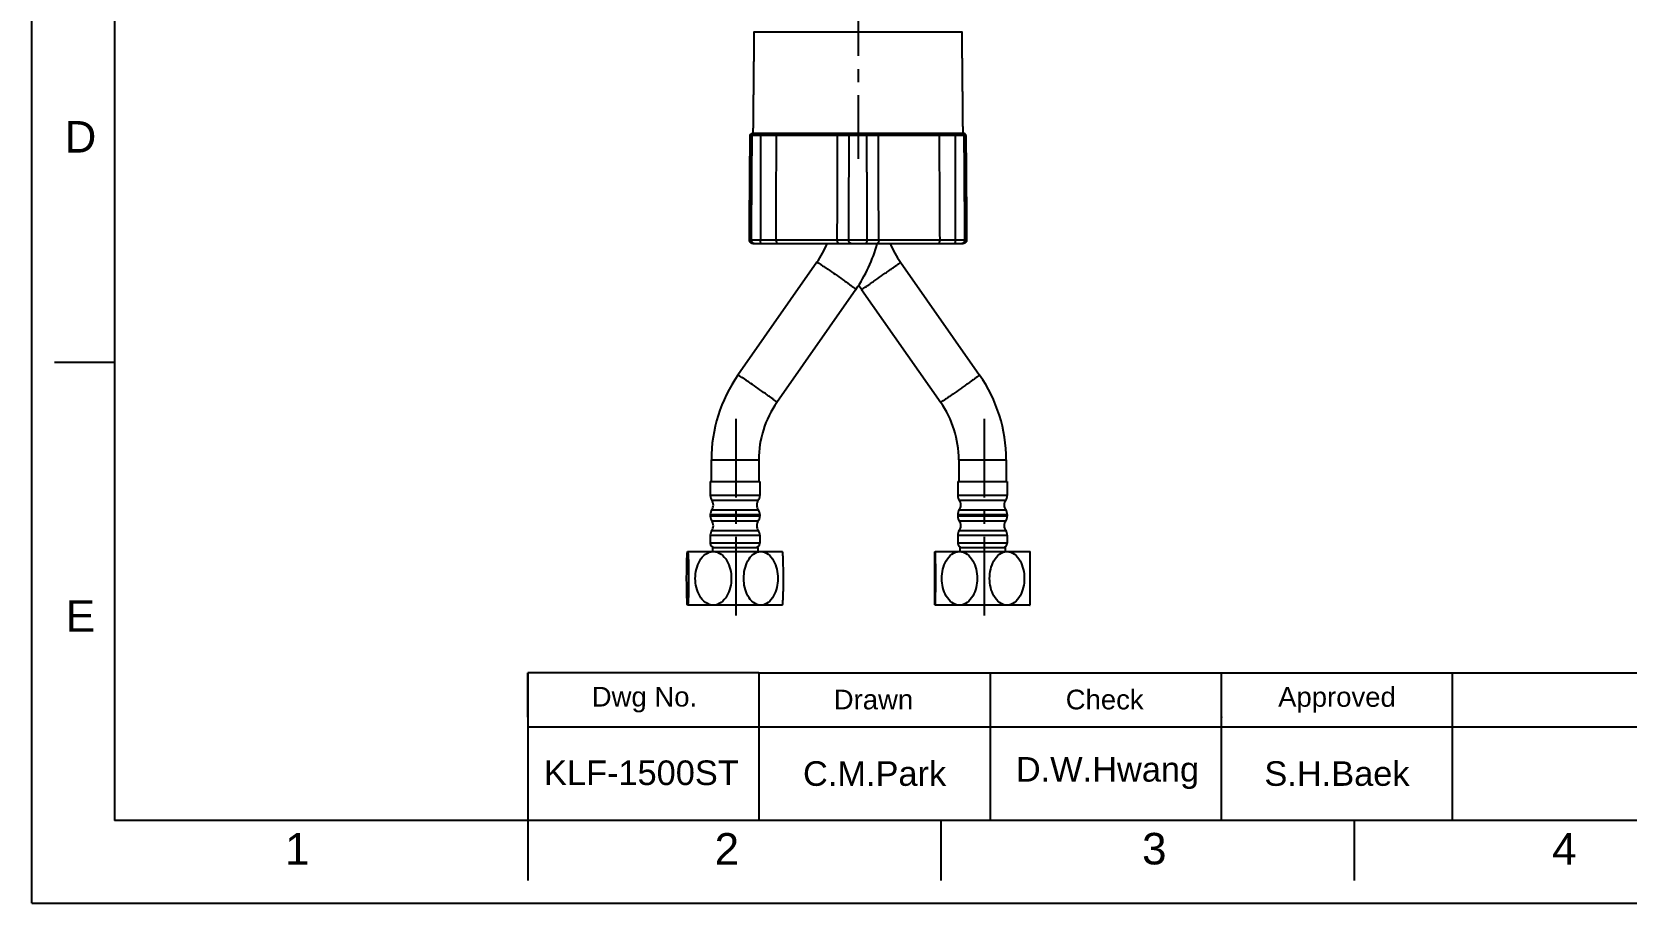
# Model space of a CAD drawing. Extents: x 12060 to 12901, y -16217 to -15623.
# Drawn here: x 12059.8 to 12446.1, y -16217.3 to -16006.2 of the extents above; entities that cross this region are included whole.
import ezdxf

# ---------------------------------------------------------------- set-up
doc = ezdxf.new("R2010")
doc.units = 0
doc.header["$MEASUREMENT"] = 0
doc.linetypes.add('CENTER2', pattern=[28.575, 19.05, -3.175, 3.175, -3.175])
doc.layers.get('0').update_dxf_attribs({"linetype": 'CONTINUOUS'})
for name, color, linetype in [('CENTER', 1, 'CENTER2'), ('DIM', 3, 'CONTINUOUS'), ('FORM', 7, 'CONTINUOUS'), ('TEXT', 2, 'CONTINUOUS')]:
    doc.layers.add(name, color=color, linetype=linetype)
doc.styles.get("Standard").update_dxf_attribs({"font": 'arial.ttf'})
doc.dimstyles.new('A4', dxfattribs={"dimtxt": 4, "dimasz": 4, "dimexe": 0.7, "dimexo": 0.625, "dimgap": 0.5, "dimtad": 1, "dimdec": 1, "dimdsep": 46, "dimtxsty": 'Standard', "dimcen": 2.5, "dimclrd": 3, "dimclre": 3, "dimclrt": 4, "dimadec": 3, "dimazin": 2, "dimtfac": 1, "dimtdec": 1, "dimtmove": 0, "dimatfit": 3, "dimfxl": 1.25, "dimarcsym": 0})

# ---------------------------------------------------------------- blocks, each defined once
blk = doc.blocks.new('*D13')
at = {"layer": 'DIM', "color": 3, "lineweight": -2, "transparency": 16777216}
for start, end in [(284.1419, 294.151), (270.8444, 280.8535)]:
    blk.add_arc((12259.97, -15653.01), 271.42, start, end, dxfattribs=at)
at = {"layer": 'DIM', "color": 3, "transparency": 16777216}
for points in [[(12370.74, -15900.07), (12371.29, -15901.28), (12374.65, -15899.01)], [(12263.97, -15925.07), (12263.96, -15923.73), (12259.97, -15924.43)]]:
    blk.add_solid(points, dxfattribs=at)
at = {"layer": 'DIM', "color": 4, "transparency": 16777216, "insert": (12318.7, -15918), "char_height": 4, "attachment_point": 5, "rotation": 12.4977}
blk.add_mtext('25.0%%D', dxfattribs=at)

msp = doc.modelspace()

# ---------------------------------------------------------------- linework, layer by layer
at = {"color": 7, "linetype": 'Continuous'}
for p, q in [((12250, -16062.01), (12230.88, -16089.36)), ((12250, -16062.01), (12250.01, -16062.01)), ((12270.27, -16062.01), (12289.42, -16089.36)), ((12259.43, -16068.61), (12240.3, -16095.95)), ((12260.85, -16068.61), (12260.85, -16068.61)), ((12260.85, -16068.61), (12280, -16095.96)), ((12230.89, -16089.36), (12230.88, -16089.36)), ((12280, -16095.96), (12280, -16095.96)), ((12224.42, -16109.86), (12235.92, -16109.86)), ((12224.42, -16109.86), (12224.42, -16115.1)), ((12235.92, -16109.86), (12235.92, -16115.1)), ((12284.38, -16109.86), (12295.88, -16109.86)), ((12284.38, -16109.86), (12284.38, -16115.1)), ((12295.88, -16109.86), (12295.88, -16115.1)), ((12224.17, -16115.1), (12236.17, -16115.1)), ((12224.17, -16115.1), (12224.17, -16118.54)), ((12236.17, -16118.54), (12224.17, -16118.54)), ((12236.17, -16115.1), (12236.17, -16118.54)), ((12284.13, -16115.1), (12296.13, -16115.1)), ((12284.13, -16115.1), (12284.13, -16118.54)), ((12296.13, -16118.54), (12284.13, -16118.54)), ((12296.13, -16115.1), (12296.13, -16118.54)), ((12235.8, -16119.71), (12224.55, -16119.71)), ((12224.55, -16122), (12235.8, -16122)), ((12295.76, -16119.71), (12284.51, -16119.71)), ((12284.51, -16122), (12295.76, -16122)), ((12224.17, -16123.16), (12236.17, -16123.16)), ((12224.17, -16123.16), (12224.17, -16123.54)), ((12236.17, -16123.54), (12224.17, -16123.54)), ((12235.8, -16124.71), (12224.55, -16124.71)), ((12236.17, -16123.16), (12236.17, -16123.54)), ((12284.13, -16123.16), (12296.13, -16123.16)), ((12284.13, -16123.16), (12284.13, -16123.54)), ((12296.13, -16123.54), (12284.13, -16123.54)), ((12295.76, -16124.71), (12284.51, -16124.71)), ((12296.13, -16123.16), (12296.13, -16123.54)), ((12224.17, -16128.16), (12236.17, -16128.16)), ((12224.17, -16128.16), (12224.17, -16130.1)), ((12236.17, -16130.1), (12224.17, -16130.1)), ((12224.55, -16127), (12235.8, -16127)), ((12236.17, -16128.16), (12236.17, -16130.1)), ((12284.13, -16128.16), (12296.13, -16128.16)), ((12284.13, -16128.16), (12284.13, -16130.1)), ((12296.13, -16130.1), (12284.13, -16130.1)), ((12284.51, -16127), (12295.76, -16127)), ((12296.13, -16128.16), (12296.13, -16130.1)), ((12218.65, -16132.18), (12218.67, -16132.1)), ((12218.66, -16132.14), (12218.68, -16132.1)), ((12218.67, -16132.1), (12241.67, -16132.1)), ((12224.67, -16131.1), (12235.67, -16131.1)), ((12224.67, -16131.1), (12224.67, -16132.1)), ((12235.67, -16131.1), (12235.67, -16132.1)), ((12241.69, -16132.18), (12241.67, -16132.1)), ((12278.62, -16132.13), (12278.63, -16132.1)), ((12278.63, -16132.1), (12301.63, -16132.1)), ((12278.63, -16132.11), (12278.63, -16132.1)), ((12284.63, -16131.1), (12295.63, -16131.1)), ((12284.63, -16131.1), (12284.63, -16132.1)), ((12295.63, -16131.1), (12295.63, -16132.1)), ((12301.64, -16132.13), (12301.63, -16132.1)), ((12218.66, -16145.06), (12218.64, -16144.97)), ((12218.67, -16145.1), (12218.65, -16145.03)), ((12218.68, -16145.1), (12218.66, -16145.06)), ((12241.67, -16145.1), (12218.67, -16145.1)), ((12241.67, -16145.1), (12241.69, -16145.03)), ((12241.68, -16145.06), (12241.7, -16144.97)), ((12278.63, -16145.1), (12278.62, -16145.08)), ((12301.63, -16145.1), (12278.63, -16145.1)), ((12278.63, -16145.1), (12278.63, -16145.1)), ((12278.64, -16145.1), (12278.63, -16145.1)), ((12301.63, -16145.1), (12301.64, -16145.08))]:
    msp.add_line(p, q, dxfattribs=at)
for centre, radius, start, end in [((12230.06, -16048.08), 24.33, 325.0497, 337.2577), ((12229.88, -16047.99), 36.03, 325.1059, 344.7401), ((12290.2, -16048.07), 24.32, 202.769, 214.9788), ((12290.1, -16048.13), 35.7, 212.7536, 214.9951), ((12260.2, -16109.86), 35.77, 145.0354, 180.0023), ((12260.13, -16109.86), 35.75, 359.9997, 34.9955), ((12260.2, -16109.86), 24.27, 145.0371, 180.0034), ((12260.13, -16109.86), 24.25, 359.9996, 34.9953), ((12226.17, -16118.54), 2, 180, 215.6591), ((12234.17, -16118.54), 2, 324.3409, 0), ((12286.13, -16118.54), 2, 180, 215.6591), ((12294.13, -16118.54), 2, 324.3409, 0), ((12226.17, -16123.16), 2, 144.3409, 180), ((12222.92, -16120.87), 2, 0.59, 35.6591), ((12222.92, -16120.83), 2, 324.3409, 359.41), ((12237.42, -16120.87), 2, 144.3409, 179.41), ((12237.42, -16120.83), 2, 180.59, 215.6591), ((12234.17, -16123.16), 2, 0, 35.6591), ((12286.13, -16123.16), 2, 144.3409, 180), ((12282.88, -16120.87), 2, 0.59, 35.6591), ((12282.88, -16120.83), 2, 324.3409, 359.41), ((12297.38, -16120.87), 2, 144.3409, 179.41), ((12297.38, -16120.83), 2, 180.59, 215.6591), ((12294.13, -16123.16), 2, 0, 35.6591), ((12226.17, -16123.54), 2, 180, 215.6591), ((12222.92, -16125.87), 2, 0.59, 35.6591), ((12222.92, -16125.83), 2, 324.3409, 359.41), ((12237.42, -16125.87), 2, 144.3409, 179.41), ((12237.42, -16125.83), 2, 180.59, 215.6591), ((12234.17, -16123.54), 2, 324.3409, 0), ((12286.13, -16123.54), 2, 180, 215.6591), ((12282.88, -16125.87), 2, 0.59, 35.6591), ((12282.88, -16125.83), 2, 324.3409, 359.41), ((12297.38, -16125.87), 2, 144.3409, 179.41), ((12297.38, -16125.83), 2, 180.59, 215.6591), ((12294.13, -16123.54), 2, 324.3409, 0), ((12226.17, -16128.16), 2, 144.3409, 180), ((12225.17, -16130.1), 1, 180, 270), ((12235.17, -16130.1), 1, 270, 0), ((12234.17, -16128.16), 2, 0, 35.6591), ((12286.13, -16128.16), 2, 144.3409, 180), ((12285.13, -16130.1), 1, 180, 270), ((12295.13, -16130.1), 1, 270, 0), ((12294.13, -16128.16), 2, 0, 35.6591)]:
    msp.add_arc(centre, radius, start, end, dxfattribs=at)
for points in [[(12234.59, -16030.82), (12234.71, -16018.51), (12234.84, -16006.2)], [(12285.1, -16006.2), (12285.22, -16018.51), (12285.34, -16030.82)], [(12233.64, -16056.6), (12233.74, -16043.96), (12233.83, -16031.32)], [(12286.1, -16031.32), (12286.19, -16043.96), (12286.29, -16056.6)], [(12236.54, -16057.46), (12238.56, -16057.46), (12240.57, -16057.46)], [(12255.36, -16057.46), (12256.83, -16057.46), (12258.31, -16057.46)], [(12279.36, -16057.46), (12281.38, -16057.46), (12283.39, -16057.46)]]:
    msp.add_open_spline(points, degree=2)
at = {"lineweight": -3}
for points, weights in [([(12234.84, -16006.2), (12234.84, -16006.2), (12259.97, -16006.2)], [1, 0.707106781187, 1]), ([(12259.97, -16006.2), (12285.1, -16006.2), (12285.1, -16006.2)], [1, 0.707106781187, 1]), ([(12233.83, -16031.32), (12233.83, -16031.32), (12234.13, -16031.32)], [0.972553313786, 0.972553313786, 0.978195733654]), ([(12236.37, -16031.32), (12234.13, -16031.32), (12234.13, -16031.32)], [1, 0.758819045103, 0.914835766825]), ([(12234.42, -16030.93), (12234.24, -16031.08), (12234.23, -16031.32)], [0.85789133668, 0.833547852898, 1]), ([(12236.5, -16030.82), (12234.63, -16030.82), (12234.63, -16030.82)], [1, 0.793353340291, 1]), ([(12236.5, -16030.82), (12236.37, -16030.82), (12236.37, -16031.32)], [1, 0.709570736537, 1]), ([(12255.01, -16031.32), (12246.14, -16031.32), (12240.22, -16031.32)], [1, 0.945106627571, 1]), ([(12255.26, -16030.82), (12246.38, -16030.82), (12240.5, -16030.82)], [1, 0.943135436436, 1]), ([(12258.19, -16030.82), (12257.84, -16030.82), (12257.83, -16031.32)], [1, 0.709570736536, 1]), ([(12262.1, -16031.32), (12259.97, -16031.32), (12257.83, -16031.32)], [1, 0.707106781187, 1]), ([(12261.74, -16030.82), (12259.97, -16030.82), (12258.19, -16030.82)], [1, 0.707106781187, 1]), ([(12261.74, -16030.82), (12262.1, -16030.82), (12262.1, -16031.32)], [1, 0.709570736536, 1]), ([(12279.43, -16030.82), (12273.55, -16030.82), (12264.67, -16030.82)], [1, 0.943135436436, 1]), ([(12279.71, -16031.32), (12273.79, -16031.32), (12264.92, -16031.32)], [1, 0.945106627571, 1]), ([(12285.3, -16030.82), (12285.3, -16030.82), (12283.43, -16030.82)], [1, 0.793353340291, 1]), ([(12283.43, -16030.82), (12283.56, -16030.82), (12283.56, -16031.32)], [1, 0.709570736537, 1]), ([(12285.8, -16031.32), (12285.8, -16031.32), (12283.56, -16031.32)], [0.914835766825, 0.758819045103, 1]), ([(12285.7, -16031.32), (12285.7, -16031.22), (12285.66, -16031.13)], [1, 0.924975297021, 0.888711881317]), ([(12285.8, -16031.32), (12286.1, -16031.32), (12286.1, -16031.32)], [0.978152195993, 0.972553313786, 0.972553313786]), ([(12233.96, -16056.6), (12233.64, -16056.6), (12233.64, -16056.6)], [0.978764021773, 0.972757538549, 0.972757538549]), ([(12233.95, -16056.6), (12233.95, -16056.6), (12236.32, -16056.6)], [0.914835766825, 0.758819045103, 1]), ([(12234.06, -16056.6), (12234.06, -16057.37), (12234.8, -16057.45)], [1, 0.727371173155, 0.962275279492]), ([(12236.54, -16057.46), (12236.32, -16057.45), (12236.32, -16056.6)], [1, 0.707106781187, 1]), ([(12240.1, -16056.6), (12246.05, -16056.6), (12254.94, -16056.6)], [1, 0.945515077098, 1]), ([(12257.71, -16056.6), (12259.97, -16056.6), (12262.22, -16056.6)], [1, 0.707106781187, 1]), ([(12261.62, -16057.46), (12262.23, -16057.45), (12262.22, -16056.6)], [1, 0.707106781187, 1]), ([(12264.99, -16056.6), (12273.89, -16056.6), (12279.83, -16056.6)], [1, 0.945515077098, 1]), ([(12283.61, -16056.6), (12285.98, -16056.6), (12285.98, -16056.6)], [1, 0.758819045102, 0.914835766825]), ([(12285.49, -16057.32), (12285.87, -16057.07), (12285.87, -16056.6)], [0.864161764924, 0.814138159373, 1]), ([(12286.29, -16056.6), (12286.29, -16056.6), (12285.98, -16056.6)], [0.972757538549, 0.972757538549, 0.978584049789]), ([(12264.57, -16057.46), (12273.49, -16057.46), (12279.36, -16057.46)], [1, 0.942180502973, 1])]:
    msp.add_rational_spline(points, weights, degree=2, dxfattribs=at)
for points, weights, knots in [([(12233.83, -16031.32), (12233.83, -16031.12), (12233.98, -16030.97), (12234.13, -16030.82), (12234.33, -16030.82)], [0.99689541334, 0.853553390593, 0.853553390593, 0.853553390593, 1], [0.0044361, 0.0044361, 0.0044361, 0.4162846, 0.4162846, 0.8325693, 0.8325693, 0.8325693]), ([(12286.1, -16031.32), (12286.1, -16031.12), (12285.95, -16030.97), (12285.81, -16030.82), (12285.6, -16030.82)], [0.99689541334, 0.853553390593, 0.853553390593, 0.853553390593, 1], [0.0044361, 0.0044361, 0.0044361, 0.4162846, 0.4162846, 0.8325693, 0.8325693, 0.8325693]), ([(12234.8, -16057.46), (12234.45, -16057.46), (12234.2, -16057.21), (12233.95, -16056.96), (12233.95, -16056.61)], [1, 0.853553390593, 0.853553390593, 0.853553390593, 1], [0, 0, 0, 0.702057, 0.702057, 1.404114, 1.404114, 1.404114])]:
    msp.add_rational_spline(points, weights, degree=2, knots=knots)
for points, degree in [([(12233.95, -16056.6), (12234.04, -16043.96), (12234.13, -16031.32)], 2), ([(12234.23, -16031.32), (12234.15, -16043.96), (12234.06, -16056.6)], 2), ([(12236.37, -16031.32), (12236.34, -16043.96), (12236.32, -16056.6)], 2), ([(12240.22, -16031.32), (12238.29, -16031.32), (12236.37, -16031.32)], 2), ([(12240.5, -16030.82), (12238.5, -16030.82), (12236.5, -16030.82)], 2), ([(12240.1, -16056.6), (12240.14, -16048.18), (12240.18, -16039.75), (12240.22, -16031.32)], 3), ([(12254.94, -16056.6), (12254.97, -16048.18), (12254.99, -16039.75), (12255.01, -16031.32)], 3), ([(12257.83, -16031.32), (12256.42, -16031.32), (12255.01, -16031.32)], 2), ([(12258.19, -16030.82), (12256.72, -16030.82), (12255.26, -16030.82)], 2), ([(12257.71, -16056.6), (12257.77, -16043.96), (12257.83, -16031.32)], 2), ([(12264.67, -16030.82), (12263.21, -16030.82), (12261.74, -16030.82)], 2), ([(12264.92, -16031.32), (12263.51, -16031.32), (12262.1, -16031.32)], 2), ([(12262.22, -16056.6), (12262.16, -16043.96), (12262.1, -16031.32)], 2), ([(12264.99, -16056.6), (12264.97, -16048.18), (12264.94, -16039.75), (12264.92, -16031.32)], 3), ([(12283.43, -16030.82), (12281.43, -16030.82), (12279.43, -16030.82)], 2), ([(12283.56, -16031.32), (12281.64, -16031.32), (12279.71, -16031.32)], 2), ([(12279.83, -16056.6), (12279.79, -16048.18), (12279.75, -16039.75), (12279.71, -16031.32)], 3), ([(12283.61, -16056.6), (12283.59, -16043.96), (12283.56, -16031.32)], 2), ([(12285.87, -16056.6), (12285.78, -16043.96), (12285.7, -16031.32)], 2), ([(12285.8, -16031.32), (12285.89, -16043.96), (12285.98, -16056.6)], 2), ([(12236.32, -16056.6), (12238.21, -16056.6), (12240.1, -16056.6)], 2), ([(12254.94, -16056.6), (12256.33, -16056.6), (12257.71, -16056.6)], 2), ([(12262.22, -16056.6), (12263.61, -16056.6), (12264.99, -16056.6)], 2), ([(12279.83, -16056.6), (12281.72, -16056.6), (12283.61, -16056.6)], 2), ([(12261.62, -16057.46), (12263.1, -16057.46), (12264.57, -16057.46)], 2)]:
    msp.add_open_spline(points, degree=degree, dxfattribs=at)
for points, weights, knots in [([(12234.13, -16031.32), (12234.13, -16031.12), (12234.28, -16030.97), (12234.43, -16030.82), (12234.63, -16030.82)], [0.997126641142, 0.853553390593, 0.853553390593, 0.853553390593, 1], [0.0041041, 0.0041041, 0.0041041, 0.4162846, 0.4162846, 0.8325693, 0.8325693, 0.8325693]), ([(12285.8, -16031.32), (12285.8, -16031.12), (12285.65, -16030.97), (12285.51, -16030.82), (12285.3, -16030.82)], [0.997126641142, 0.853553390593, 0.853553390593, 0.853553390593, 1], [0.0041041, 0.0041041, 0.0041041, 0.4162846, 0.4162846, 0.8325693, 0.8325693, 0.8325693]), ([(12258.31, -16057.46), (12258.06, -16057.46), (12257.88, -16057.21), (12257.71, -16056.96), (12257.71, -16056.6)], [1, 0.923210217113, 1, 0.923210217113, 1], [0, 0, 0, 0.66855, 0.66855, 1.3371, 1.3371, 1.3371]), ([(12283.39, -16057.46), (12283.48, -16057.46), (12283.55, -16057.21), (12283.61, -16056.96), (12283.61, -16056.6)], [1, 0.923210217113, 1, 0.923210217113, 1], [0, 0, 0, 0.66855, 0.66855, 1.3371, 1.3371, 1.3371]), ([(12285.98, -16056.61), (12285.98, -16056.96), (12285.73, -16057.21), (12285.48, -16057.46), (12285.13, -16057.46)], [1, 0.853553390593, 0.853553390593, 0.853553390593, 1], [0, 0, 0, 0.702057, 0.702057, 1.404114, 1.404114, 1.404114])]:
    msp.add_rational_spline(points, weights, degree=2, knots=knots, dxfattribs=at)
for points, weights in [([(12234.33, -16030.82), (12234.33, -16030.82), (12234.59, -16030.82)], [1, 0.994010013257, 0.993031662969]), ([(12285.6, -16030.82), (12285.6, -16030.82), (12285.3, -16030.82)], [1, 0.993535787301, 0.992908163617]), ([(12234.49, -16057.46), (12233.64, -16057.46), (12233.64, -16056.61)], [1, 0.707106781187, 1]), ([(12286.29, -16056.61), (12286.29, -16057.46), (12285.44, -16057.46)], [1, 0.707106781187, 1]), ([(12234.49, -16057.46), (12234.49, -16057.46), (12234.79, -16057.46)], [1, 0.993423043113, 0.992787533477]), ([(12234.8, -16057.46), (12234.8, -16057.46), (12236.54, -16057.46)], [1, 0.793353340291, 1]), ([(12240.57, -16057.46), (12246.45, -16057.46), (12255.36, -16057.46)], [1, 0.942180502973, 1]), ([(12258.31, -16057.46), (12259.97, -16057.46), (12261.62, -16057.46)], [1, 0.707106781187, 1]), ([(12283.39, -16057.46), (12285.13, -16057.46), (12285.13, -16057.46)], [1, 0.793353340291, 1]), ([(12285.13, -16057.46), (12285.44, -16057.46), (12285.44, -16057.46)], [0.992766999176, 0.993307259035, 1])]:
    msp.add_rational_spline(points, weights, degree=2)
for points, knots in [([(12235.79, -16030.82), (12235.74, -16030.82), (12235.7, -16030.83), (12235.66, -16030.84), (12235.62, -16030.85), (12235.58, -16030.86), (12235.54, -16030.88)], [0.0059786, 0.0059786, 0.0059786, 0.0059786, 0.1350386, 0.1350386, 0.1350386, 0.2577187, 0.2577187, 0.2577187, 0.2577187]), ([(12240.43, -16030.84), (12240.4, -16030.85), (12240.37, -16030.88), (12240.34, -16030.91), (12240.32, -16030.94), (12240.3, -16030.98), (12240.28, -16031.02), (12240.26, -16031.06), (12240.25, -16031.11), (12240.24, -16031.16), (12240.23, -16031.21), (12240.22, -16031.27), (12240.22, -16031.32)], [-0.6722082, -0.6722082, -0.6722082, -0.6722082, -0.4973625, -0.4973625, -0.4973625, -0.3295684, -0.3295684, -0.3295684, -0.1648828, -0.1648828, -0.1648828, 0, 0, 0, 0]), ([(12255.2, -16030.84), (12255.17, -16030.85), (12255.14, -16030.88), (12255.12, -16030.91), (12255.1, -16030.94), (12255.08, -16030.98), (12255.06, -16031.02), (12255.05, -16031.06), (12255.03, -16031.11), (12255.03, -16031.16), (12255.02, -16031.21), (12255.01, -16031.27), (12255.01, -16031.32)], [0.1350386, 0.1350386, 0.1350386, 0.1350386, 0.3098843, 0.3098843, 0.3098843, 0.4776785, 0.4776785, 0.4776785, 0.6423641, 0.6423641, 0.6423641, 0.8072468, 0.8072468, 0.8072468, 0.8072468]), ([(12264.74, -16030.84), (12264.76, -16030.85), (12264.79, -16030.88), (12264.81, -16030.91), (12264.83, -16030.94), (12264.85, -16030.98), (12264.87, -16031.02), (12264.88, -16031.06), (12264.9, -16031.11), (12264.91, -16031.16), (12264.92, -16031.21), (12264.92, -16031.27), (12264.92, -16031.32)], [-0.6722082, -0.6722082, -0.6722082, -0.6722082, -0.4973625, -0.4973625, -0.4973625, -0.3295684, -0.3295684, -0.3295684, -0.1648828, -0.1648828, -0.1648828, 0, 0, 0, 0]), ([(12279.5, -16030.84), (12279.53, -16030.85), (12279.56, -16030.88), (12279.59, -16030.91), (12279.61, -16030.94), (12279.63, -16030.98), (12279.65, -16031.02), (12279.67, -16031.06), (12279.69, -16031.11), (12279.7, -16031.16), (12279.71, -16031.21), (12279.71, -16031.27), (12279.71, -16031.32)], [0.1350386, 0.1350386, 0.1350386, 0.1350386, 0.3098843, 0.3098843, 0.3098843, 0.4776785, 0.4776785, 0.4776785, 0.6423641, 0.6423641, 0.6423641, 0.8072468, 0.8072468, 0.8072468, 0.8072468]), ([(12240.1, -16056.61), (12240.1, -16056.7), (12240.11, -16056.79), (12240.12, -16056.87), (12240.14, -16056.96), (12240.16, -16057.04), (12240.19, -16057.12), (12240.22, -16057.19), (12240.26, -16057.25), (12240.3, -16057.31), (12240.34, -16057.36), (12240.39, -16057.4), (12240.44, -16057.42), (12240.48, -16057.44), (12240.52, -16057.46), (12240.57, -16057.46)], [0.005971, 0.005971, 0.005971, 0.005971, 0.27783, 0.27783, 0.27783, 0.555346, 0.555346, 0.555346, 0.837848, 0.837848, 0.837848, 1.132066, 1.132066, 1.132066, 1.366222, 1.366222, 1.366222, 1.366222]), ([(12255.35, -16057.46), (12255.32, -16057.46), (12255.28, -16057.44), (12255.25, -16057.42), (12255.2, -16057.4), (12255.16, -16057.36), (12255.12, -16057.31), (12255.09, -16057.25), (12255.05, -16057.19), (12255.03, -16057.12), (12255, -16057.04), (12254.98, -16056.96), (12254.96, -16056.87), (12254.95, -16056.79), (12254.94, -16056.7), (12254.94, -16056.61)], [0.007729, 0.007729, 0.007729, 0.007729, 0.241884, 0.241884, 0.241884, 0.536103, 0.536103, 0.536103, 0.818605, 0.818605, 0.818605, 1.09612, 1.09612, 1.09612, 1.367979, 1.367979, 1.367979, 1.367979]), ([(12264.99, -16056.61), (12264.99, -16056.7), (12264.98, -16056.79), (12264.97, -16056.87), (12264.95, -16056.96), (12264.93, -16057.04), (12264.91, -16057.12), (12264.88, -16057.19), (12264.85, -16057.25), (12264.81, -16057.31), (12264.77, -16057.36), (12264.73, -16057.4), (12264.69, -16057.42), (12264.65, -16057.44), (12264.61, -16057.46), (12264.58, -16057.46)], [0.005971, 0.005971, 0.005971, 0.005971, 0.27783, 0.27783, 0.27783, 0.555346, 0.555346, 0.555346, 0.837848, 0.837848, 0.837848, 1.132066, 1.132066, 1.132066, 1.366222, 1.366222, 1.366222, 1.366222]), ([(12279.37, -16057.46), (12279.41, -16057.46), (12279.45, -16057.44), (12279.49, -16057.42), (12279.54, -16057.4), (12279.59, -16057.36), (12279.63, -16057.31), (12279.67, -16057.25), (12279.71, -16057.19), (12279.74, -16057.12), (12279.77, -16057.04), (12279.79, -16056.96), (12279.81, -16056.87), (12279.83, -16056.79), (12279.83, -16056.7), (12279.83, -16056.61)], [0.007729, 0.007729, 0.007729, 0.007729, 0.241884, 0.241884, 0.241884, 0.536103, 0.536103, 0.536103, 0.818605, 0.818605, 0.818605, 1.09612, 1.09612, 1.09612, 1.367979, 1.367979, 1.367979, 1.367979])]:
    msp.add_open_spline(points, degree=3, knots=knots, dxfattribs=at)
at = {"color": 7, "linetype": 'Continuous'}
for points, knots in [([(12250.01, -16062.01), (12250.06, -16062.01), (12250.21, -16062.12), (12250.52, -16062.28), (12250.99, -16062.59), (12251.59, -16062.98), (12252.32, -16063.46), (12253.44, -16064.22), (12254.9, -16065.24), (12256.35, -16066.26), (12257.43, -16067.04), (12258.11, -16067.54), (12258.66, -16067.95), (12259.03, -16068.24), (12259.24, -16068.42), (12259.35, -16068.51), (12259.4, -16068.56), (12259.43, -16068.6), (12259.43, -16068.61)], [0, 0, 0, 0, 0.013451, 0.044946, 0.093417, 0.157085, 0.233575, 0.320022, 0.5096, 0.697706, 0.782366, 0.856447, 0.917174, 0.962294, 0.978458, 0.990152, 0.997288, 1, 1, 1, 1]), ([(12260.85, -16068.61), (12260.86, -16068.61), (12260.9, -16068.58), (12260.97, -16068.54), (12261.09, -16068.46), (12261.34, -16068.3), (12261.74, -16068.02), (12262.33, -16067.62), (12263.04, -16067.13), (12264.16, -16066.36), (12265.33, -16065.54), (12266.53, -16064.7), (12267.39, -16064.09), (12268.19, -16063.53), (12268.88, -16063.03), (12269.39, -16062.67), (12269.72, -16062.43), (12269.92, -16062.29), (12270.06, -16062.18), (12270.18, -16062.09), (12270.22, -16062.04), (12270.28, -16062.02), (12270.27, -16062.01)], [0, 0, 0, 0, 0.003119, 0.010951, 0.023443, 0.040487, 0.087508, 0.150234, 0.226282, 0.312749, 0.503504, 0.600531, 0.693726, 0.779546, 0.854721, 0.916383, 0.941397, 0.962192, 0.978586, 0.99041, 0.997558, 1, 1, 1, 1]), ([(12240.3, -16095.95), (12240.31, -16095.94), (12240.27, -16095.91), (12240.22, -16095.86), (12240.12, -16095.76), (12239.9, -16095.59), (12239.53, -16095.3), (12238.98, -16094.89), (12238.3, -16094.39), (12237.22, -16093.61), (12235.77, -16092.59), (12234.31, -16091.57), (12233.19, -16090.81), (12232.47, -16090.33), (12231.86, -16089.94), (12231.4, -16089.63), (12231.09, -16089.47), (12230.94, -16089.36), (12230.89, -16089.36)], [0, 0, 0, 0, 0.002712, 0.009848, 0.021542, 0.037706, 0.082826, 0.143553, 0.217634, 0.302294, 0.4904, 0.679978, 0.766425, 0.842915, 0.906583, 0.955054, 0.986549, 1, 1, 1, 1]), ([(12289.42, -16089.36), (12289.42, -16089.37), (12289.37, -16089.39), (12289.33, -16089.44), (12289.21, -16089.52), (12289.06, -16089.64), (12288.87, -16089.78), (12288.53, -16090.02), (12288.03, -16090.38), (12287.33, -16090.88), (12286.54, -16091.44), (12285.67, -16092.05), (12284.48, -16092.89), (12283.3, -16093.71), (12282.19, -16094.48), (12281.48, -16094.97), (12280.89, -16095.37), (12280.49, -16095.64), (12280.24, -16095.8), (12280.12, -16095.89), (12280.04, -16095.93), (12280.01, -16095.96), (12280, -16095.96)], [0, 0, 0, 0, 0.002442, 0.00959, 0.021414, 0.037808, 0.058603, 0.083617, 0.145279, 0.220454, 0.306274, 0.399469, 0.496496, 0.687251, 0.773718, 0.849766, 0.912492, 0.959513, 0.976557, 0.989049, 0.996881, 1, 1, 1, 1]), ([(12218.45, -16138.6), (12218.45, -16137.91), (12218.45, -16136.57), (12218.48, -16134.94), (12218.52, -16133.77), (12218.56, -16133.06), (12218.6, -16132.53), (12218.63, -16132.24), (12218.66, -16132.15)], [0, 0, 0, 0, 0.322331, 0.622349, 0.75464, 0.867435, 0.952423, 1, 1, 1, 1]), ([(12218.68, -16132.1), (12218.7, -16132.1), (12218.72, -16132.18), (12218.74, -16132.29), (12218.77, -16132.5), (12218.8, -16132.9), (12218.83, -16133.52), (12218.87, -16134.38), (12218.89, -16135.35), (12218.92, -16136.77), (12218.92, -16137.86), (12218.92, -16138.6)], [0, 0, 0, 0, 0.007871, 0.027864, 0.059633, 0.101809, 0.211483, 0.346022, 0.49724, 0.659362, 1, 1, 1, 1]), ([(12220.55, -16138.6), (12220.55, -16137.86), (12220.73, -16136.37), (12221.52, -16134.31), (12222.87, -16132.64), (12224.25, -16132.1), (12224.91, -16132.1)], [0, 0, 0, 0, 0.261751, 0.519044, 0.76646, 1, 1, 1, 1]), ([(12224.91, -16132.1), (12225.58, -16132.1), (12226.95, -16132.64), (12228.3, -16134.31), (12229.1, -16136.37), (12229.27, -16137.86), (12229.27, -16138.6)], [0, 0, 0, 0, 0.233538, 0.480949, 0.738254, 1, 1, 1, 1]), ([(12232.28, -16138.6), (12232.28, -16137.86), (12232.44, -16136.38), (12233.19, -16134.33), (12234.44, -16132.65), (12235.77, -16132.1), (12236.4, -16132.1)], [0, 0, 0, 0, 0.266679, 0.527096, 0.773472, 1, 1, 1, 1]), ([(12236.4, -16132.1), (12237.03, -16132.1), (12238.35, -16132.65), (12239.61, -16134.33), (12240.36, -16136.38), (12240.52, -16137.86), (12240.52, -16138.6)], [0, 0, 0, 0, 0.226526, 0.472897, 0.733327, 1, 1, 1, 1]), ([(12241.89, -16138.6), (12241.89, -16137.91), (12241.89, -16136.57), (12241.86, -16134.94), (12241.82, -16133.77), (12241.78, -16133.06), (12241.74, -16132.53), (12241.71, -16132.24), (12241.68, -16132.15)], [0, 0, 0, 0, 0.322332, 0.622335, 0.754608, 0.867416, 0.952425, 1, 1, 1, 1]), ([(12278.55, -16138.6), (12278.55, -16137.88), (12278.55, -16136.49), (12278.56, -16134.8), (12278.58, -16133.61), (12278.58, -16132.91), (12278.62, -16132.43), (12278.61, -16132.18), (12278.63, -16132.11)], [0, 0, 0, 0, 0.334228, 0.64295, 0.776785, 0.88773, 0.96576, 1, 1, 1, 1]), ([(12278.63, -16132.1), (12278.64, -16132.1), (12278.64, -16132.17), (12278.65, -16132.2), (12278.65, -16132.23)], [0, 0, 0, 0, 0.259118, 1, 1, 1, 1]), ([(12278.65, -16132.23), (12278.67, -16132.56), (12278.68, -16133.4), (12278.71, -16135.52), (12278.72, -16137.32), (12278.72, -16138.6)], [0, 0, 0, 0, 0.151609, 0.397007, 1, 1, 1, 1]), ([(12280.27, -16138.6), (12280.27, -16137.86), (12280.44, -16136.37), (12281.22, -16134.32), (12282.54, -16132.64), (12283.9, -16132.1), (12284.55, -16132.1)], [0, 0, 0, 0, 0.263235, 0.521463, 0.768557, 1, 1, 1, 1]), ([(12284.55, -16132.1), (12285.21, -16132.1), (12286.57, -16132.64), (12287.89, -16134.32), (12288.67, -16136.37), (12288.84, -16137.86), (12288.84, -16138.6)], [0, 0, 0, 0, 0.23144, 0.47853, 0.73677, 1, 1, 1, 1]), ([(12291.85, -16138.6), (12291.85, -16137.86), (12292.02, -16136.38), (12292.78, -16134.32), (12294.07, -16132.65), (12295.41, -16132.1), (12296.05, -16132.1)], [0, 0, 0, 0, 0.264991, 0.524332, 0.771055, 1, 1, 1, 1]), ([(12296.05, -16132.1), (12296.7, -16132.1), (12298.04, -16132.65), (12299.33, -16134.32), (12300.09, -16136.38), (12300.25, -16137.86), (12300.25, -16138.6)], [0, 0, 0, 0, 0.228943, 0.475661, 0.735015, 1, 1, 1, 1]), ([(12301.71, -16138.6), (12301.71, -16137.88), (12301.71, -16136.49), (12301.7, -16134.8), (12301.68, -16133.61), (12301.68, -16132.91), (12301.64, -16132.43), (12301.65, -16132.18), (12301.63, -16132.11)], [0, 0, 0, 0, 0.334221, 0.642962, 0.776808, 0.887735, 0.965746, 1, 1, 1, 1]), ([(12218.64, -16144.97), (12218.58, -16144.65), (12218.54, -16143.8), (12218.48, -16142.34), (12218.45, -16140.54), (12218.45, -16139.26), (12218.45, -16138.6)], [0, 0, 0, 0, 0.1523, 0.397666, 0.689244, 1, 1, 1, 1]), ([(12218.92, -16138.6), (12218.92, -16139.34), (12218.92, -16140.43), (12218.89, -16141.85), (12218.87, -16142.83), (12218.83, -16143.68), (12218.8, -16144.31), (12218.77, -16144.7), (12218.74, -16144.91), (12218.72, -16145.02), (12218.7, -16145.1), (12218.68, -16145.1)], [0, 0, 0, 0, 0.340622, 0.502732, 0.653984, 0.788531, 0.898189, 0.940354, 0.972118, 0.992123, 1, 1, 1, 1]), ([(12224.91, -16145.1), (12224.25, -16145.1), (12222.87, -16144.57), (12221.52, -16142.89), (12220.73, -16140.83), (12220.55, -16139.35), (12220.55, -16138.6)], [0, 0, 0, 0, 0.233538, 0.480949, 0.738254, 1, 1, 1, 1]), ([(12229.27, -16138.6), (12229.27, -16139.35), (12229.1, -16140.83), (12228.3, -16142.89), (12226.95, -16144.57), (12225.58, -16145.1), (12224.91, -16145.1)], [0, 0, 0, 0, 0.261751, 0.519044, 0.76646, 1, 1, 1, 1]), ([(12236.4, -16145.1), (12235.77, -16145.1), (12234.44, -16144.55), (12233.19, -16142.87), (12232.44, -16140.83), (12232.28, -16139.35), (12232.28, -16138.6)], [0, 0, 0, 0, 0.226526, 0.472897, 0.733327, 1, 1, 1, 1]), ([(12240.52, -16138.6), (12240.52, -16139.35), (12240.36, -16140.83), (12239.61, -16142.87), (12238.35, -16144.55), (12237.03, -16145.1), (12236.4, -16145.1)], [0, 0, 0, 0, 0.266679, 0.527096, 0.773472, 1, 1, 1, 1]), ([(12241.7, -16144.97), (12241.76, -16144.65), (12241.8, -16143.81), (12241.86, -16142.34), (12241.89, -16140.54), (12241.89, -16139.26), (12241.89, -16138.6)], [0, 0, 0, 0, 0.152063, 0.397445, 0.689118, 1, 1, 1, 1]), ([(12278.63, -16145.1), (12278.61, -16145.03), (12278.62, -16144.78), (12278.58, -16144.3), (12278.58, -16143.6), (12278.56, -16142.4), (12278.55, -16140.72), (12278.55, -16139.33), (12278.55, -16138.6)], [0, 0, 0, 0, 0.034276, 0.1123, 0.223229, 0.35707, 0.665796, 1, 1, 1, 1]), ([(12278.72, -16138.6), (12278.72, -16139.33), (12278.71, -16140.72), (12278.7, -16142.41), (12278.68, -16143.6), (12278.68, -16144.3), (12278.65, -16144.78), (12278.66, -16145.03), (12278.64, -16145.1)], [0, 0, 0, 0, 0.334723, 0.643806, 0.777705, 0.888568, 0.966303, 1, 1, 1, 1]), ([(12284.55, -16145.1), (12283.9, -16145.1), (12282.54, -16144.56), (12281.22, -16142.89), (12280.44, -16140.83), (12280.27, -16139.35), (12280.27, -16138.6)], [0, 0, 0, 0, 0.23144, 0.47853, 0.73677, 1, 1, 1, 1]), ([(12288.84, -16138.6), (12288.84, -16139.35), (12288.67, -16140.83), (12287.89, -16142.89), (12286.57, -16144.56), (12285.21, -16145.1), (12284.55, -16145.1)], [0, 0, 0, 0, 0.263235, 0.521463, 0.768557, 1, 1, 1, 1]), ([(12296.05, -16145.1), (12295.41, -16145.1), (12294.07, -16144.56), (12292.78, -16142.88), (12292.02, -16140.83), (12291.85, -16139.35), (12291.85, -16138.6)], [0, 0, 0, 0, 0.228943, 0.475661, 0.735015, 1, 1, 1, 1]), ([(12300.25, -16138.6), (12300.25, -16139.35), (12300.09, -16140.83), (12299.33, -16142.88), (12298.04, -16144.56), (12296.7, -16145.1), (12296.05, -16145.1)], [0, 0, 0, 0, 0.264991, 0.524332, 0.771055, 1, 1, 1, 1]), ([(12301.63, -16145.1), (12301.65, -16145.03), (12301.64, -16144.78), (12301.68, -16144.3), (12301.68, -16143.6), (12301.7, -16142.4), (12301.71, -16140.72), (12301.71, -16139.33), (12301.71, -16138.6)], [0, 0, 0, 0, 0.03426, 0.112302, 0.223248, 0.35708, 0.665787, 1, 1, 1, 1])]:
    msp.add_open_spline(points, degree=3, knots=knots, dxfattribs=at)
at = {"layer": 'CENTER'}
for p, q in [((12230.35, -16099.96), (12230.35, -16150.1)), ((12290.52, -16099.96), (12290.52, -16150.1))]:
    msp.add_line(p, q, dxfattribs=at)
msp.add_lwpolyline([(12259.97, -15907.25), (12259.97, -16036.96)], dxfattribs=at)
at = {"layer": 'FORM', "color": 7, "linetype": 'Continuous'}
for p, q in [((12059.8, -16217.27), (12059.8, -15622.56)), ((12079.83, -15642.59), (12079.83, -16197.25)), ((12079.83, -16086.31), (12065.28, -16086.31)), ((12235.97, -16161.49), (12179.95, -16161.49)), ((12179.95, -16161.49), (12179.95, -16197.25)), ((12179.95, -16172.22), (12179.95, -16161.49)), ((12880.78, -16197.25), (12079.83, -16197.25)), ((12179.95, -16197.25), (12179.95, -16211.8)), ((12280.07, -16197.25), (12280.07, -16211.8)), ((12380.19, -16197.25), (12380.19, -16211.8)), ((12059.8, -16217.27), (12900.8, -16217.27))]:
    msp.add_line(p, q, dxfattribs=at)
at = {"layer": 'FORM'}
for p, q in [((12235.97, -16161.49), (12880.78, -16161.49)), ((12235.97, -16161.49), (12235.97, -16197.25)), ((12291.99, -16161.49), (12291.99, -16197.25)), ((12348, -16197.25), (12348, -16161.49)), ((12404.02, -16197.25), (12404.02, -16161.49)), ((12179.95, -16174.6), (12737.75, -16174.6))]:
    msp.add_line(p, q, dxfattribs=at)
at = {"layer": 'TEXT'}
msp.add_point((12348, -16172.22), dxfattribs=at)

# ---------------------------------------------------------------- texts
at = {"layer": 'FORM', "char_height": 7.63, "attachment_point": 5}
for s, width, insert in [('D', 10.0119, (12071.57, -16031.62)), ('E', 10.0119, (12071.57, -16147.73)), ('1', 50.0595, (12124.11, -16204.13)), ('2', 50.0595, (12228.19, -16204.13)), ('3', 50.0595, (12331.75, -16204.13)), ('4', 50.0595, (12431.1, -16204.13))]:
    msp.add_mtext_dynamic_manual_height_columns(s, width=width, gutter_width=12.51, heights=[0], dxfattribs=dict(at, insert=insert))
at = {"layer": 'TEXT', "attachment_point": 5}
for s, insert, char_height in [('Dwg No.', (12208.22, -16167.98), 4.768), ('Approved', (12376.01, -16168.04), 4.768), ('Drawn', (12263.71, -16167.98), 4.768), ('Check', (12319.73, -16167.98), 4.768), ('KLF-1500ST', (12207.48, -16185.73), 5.959), ('C.M.Park', (12263.98, -16185.92), 5.959), ('D.W.Hwang', (12320.41, -16185.76), 5.959), ('S.H.Baek', (12376.01, -16185.92), 5.959)]:
    msp.add_mtext_dynamic_manual_height_columns(s, width=56.019, gutter_width=29.8, heights=[0], dxfattribs=dict(at, insert=insert, char_height=char_height))

# ---------------------------------------------------------------- dimensions: what is measured, and where the dimension line sits
at = {"layer": 'DIM'}
dim = msp.add_angular_dim_2l(base=(12299.3, -15921.57), line1=((12374.65, -15899.01), (12310.29, -15760.96)), line2=((12259.97, -15924.43), (12259.97, -16036.96)), text='25.0%%D', dimstyle='A4', override={"dimasz": 4, "dimgap": 1.5, "dimtad": 0, "dimclrd": 3, "dimclre": 3, "dimclrt": 4}, dxfattribs=at)
dim.commit()
dim.dimension.update_dxf_attribs({"geometry": '*D13', "text_midpoint": (12318.7, -15918)})

doc.saveas('drawing.dxf')
